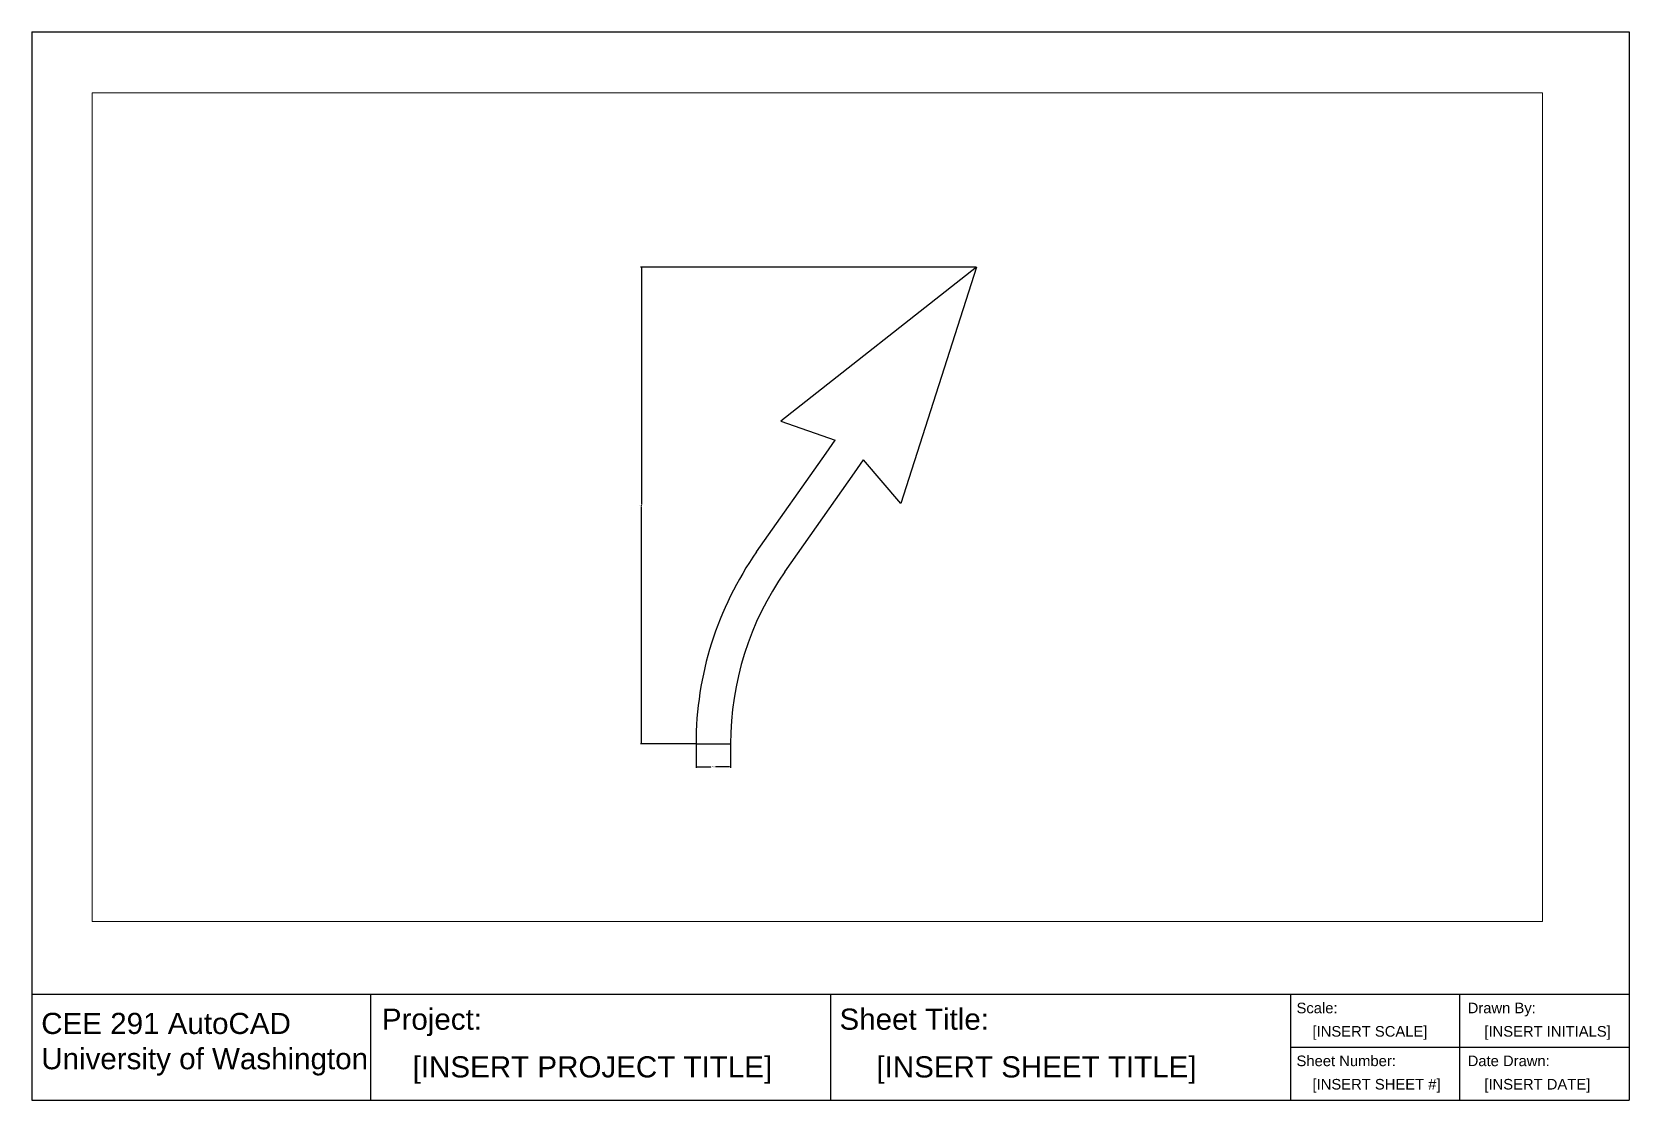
# Paper-space layout 'TitleBlock' of a CAD drawing. Header units: inches. Extents: x 0.3 to 15.4, y 0.2 to 10.3.
# The model-space entities are those that its viewports show. They can reach past a viewport. Long polylines and large blocks are cut down to what shows.
import ezdxf

# ---------------------------------------------------------------- set-up
doc = ezdxf.new("R2010")
doc.units = ezdxf.units.IN
doc.header["$MEASUREMENT"] = 0
doc.styles.get("Standard").update_dxf_attribs({"font": 'Arial.ttf'})
doc.styles.add('Title Block Text', font='Arial.ttf')
doc.dimstyles.get("Standard").update_dxf_attribs({"dimtxt": 0.18, "dimasz": 0.18, "dimexe": 0.18, "dimexo": 0.0625, "dimgap": 0.09, "dimtad": 0, "dimtih": 1, "dimtoh": 1, "dimdec": 4, "dimzin": 0, "dimdsep": 46, "dimtxsty": 'Standard', "dimcen": 0.09, "dimadec": 0, "dimazin": 0, "dimtfac": 1, "dimtdec": 4, "dimtofl": 0, "dimtmove": 0, "dimatfit": 3, "dimfxl": 1, "dimtolj": 1, "dimtzin": 0, "dimarcsym": 0})

# ---------------------------------------------------------------- blocks, each defined once
blk = doc.blocks.new('titleblock')
for p, q in [((0.252, 10.346), (15.352, 10.346)), ((0.252, 10.346), (0.252, 0.246)), ((15.352, 10.346), (15.352, 0.246)), ((0.252, 1.246), (15.352, 1.246)), ((3.452, 1.246), (3.452, 0.246)), ((7.802, 1.246), (7.802, 0.246)), ((12.152, 1.246), (12.152, 0.246)), ((13.752, 0.246), (13.752, 1.246)), ((12.152, 0.746), (15.352, 0.746)), ((0.252, 0.246), (15.352, 0.246))]:
    blk.add_line(p, q)
at = {"attachment_point": 1, "style": 'Title Block Text'}
for s, width, insert, char_height in [('CEE 291 AutoCAD\\PUniversity of Washington', 3.18504, (0.34, 1.071), 0.2), ('Project:', 2.02658, (3.56, 1.111), 0.2), ('Sheet Title:', 2.02658, (7.887, 1.111), 0.2), ('Scale:', 2.02658, (12.208, 1.167), 0.1), ('Drawn By:', 2.02658, (13.826, 1.167), 0.1), ('Sheet Number:', 2.02658, (12.208, 0.667), 0.1), ('Date Drawn:', 2.02658, (13.826, 0.667), 0.1)]:
    blk.add_mtext_dynamic_manual_height_columns(s, width=width, gutter_width=1, heights=[0], dxfattribs=dict(at, insert=insert, char_height=char_height))
blk = doc.blocks.new('*D2')
at = {"color": 0, "lineweight": -2, "transparency": 16777216}
for p, q in [((69.83, 96.82), (6.53, 96.82)), ((6.71, 96.64), (6.71, 52.02)), ((6.71, 7.04), (6.71, 51.66)), ((16.93, 6.86), (6.53, 6.86))]:
    blk.add_line(p, q, dxfattribs=at)
at = {"color": 0, "transparency": 16777216}
for points in [[(6.68, 96.64), (6.74, 96.64), (6.71, 96.82)], [(6.68, 7.04), (6.74, 7.04), (6.71, 6.86)]]:
    blk.add_solid(points, dxfattribs=at)
at = {"layer": 'Defpoints', "color": 0, "transparency": 16777216}
for p in [(69.9, 96.82), (6.71, 6.86), (16.99, 6.86)]:
    blk.add_point(p, dxfattribs=at)
at = {"color": 0, "transparency": 16777216, "insert": (6.71, 51.84), "char_height": 0.18, "attachment_point": 5}
blk.add_mtext('\\A1;89.9554', dxfattribs=at)
blk = doc.blocks.new('*D3')
at = {"color": 0, "lineweight": -2, "transparency": 16777216}
for p, q in [((16.99, 6.8), (16.99, 2.35)), ((23.51, 6.8), (23.51, 2.35)), ((17.17, 2.53), (19.8, 2.53)), ((23.33, 2.53), (20.69, 2.53))]:
    blk.add_line(p, q, dxfattribs=at)
at = {"color": 0, "transparency": 16777216}
for points in [[(17.17, 2.56), (17.17, 2.5), (16.99, 2.53)], [(23.33, 2.56), (23.33, 2.5), (23.51, 2.53)]]:
    blk.add_solid(points, dxfattribs=at)
at = {"layer": 'Defpoints', "color": 0, "transparency": 16777216}
for p in [(16.99, 6.86), (23.51, 6.86), (23.51, 2.53)]:
    blk.add_point(p, dxfattribs=at)
at = {"color": 0, "transparency": 16777216, "insert": (20.25, 2.53), "char_height": 0.18, "attachment_point": 5}
blk.add_mtext('\\A1;6.5191', dxfattribs=at)

msp = doc.modelspace()

# ---------------------------------------------------------------- linework, layer by layer
at = {"color": 6}
for p, q in [((69.8968, 96.82008), (33.00646, 67.76377)), ((69.8968, 96.82008), (55.6153, 52.20629)), ((33.00646, 67.76377), (43.23234, 64.17507)), ((41.50689, 61.72094), (43.23234, 64.17507)), ((28.41116, 43.09473), (41.50689, 61.72094)), ((46.84698, 57.98176), (48.58516, 60.45399)), ((55.6153, 52.20629), (48.58516, 60.45399)), ((33.75125, 39.35556), (46.84698, 57.98176)), ((16.98786, 6.86465), (23.50691, 6.86465))]:
    msp.add_line(p, q, dxfattribs=at)
for radius in [63.16522, 56.64617]:
    msp.add_arc((80.15308, 6.86465), radius, 145, 180, dxfattribs=at)

# ---------------------------------------------------------------- dimensions: what is measured, and where the dimension line sits
dim = msp.add_linear_dim(base=(6.71416, 6.86465), p1=(69.8968, 96.82008), p2=(16.98786, 6.86465), angle=90, dimstyle='Standard')
dim.commit()
dim.dimension.update_dxf_attribs({"geometry": '*D2', "text_midpoint": (6.71416, 51.84236)})
dim = msp.add_linear_dim(base=(23.506911, 2.53423), p1=(16.987859, 6.86465), p2=(23.506911, 6.86465), dimstyle='Standard')
dim.commit()
dim.dimension.update_dxf_attribs({"geometry": '*D3', "text_midpoint": (20.247385, 2.53423)})

psp = doc.layouts.new('TitleBlock')

# ---------------------------------------------------------------- block references
psp.add_blockref('titleblock', (0, 0))

# ---------------------------------------------------------------- texts
at = {"attachment_point": 1, "style": 'Title Block Text'}
for s, width, insert, char_height in [('[INSERT SCALE]', 1.13094, (12.359, 0.946), 0.1), ('[INSERT INITIALS]', 2.02658, (13.984, 0.946), 0.1), ('[INSERT PROJECT TITLE]', 3.91907, (3.851, 0.66), 0.2), ('[INSERT SHEET TITLE]', 3.91907, (8.236, 0.66), 0.2), ('[INSERT SHEET #]', 2.02658, (12.359, 0.446), 0.1), ('[INSERT DATE]', 1.059, (13.984, 0.446), 0.1)]:
    psp.add_mtext_dynamic_manual_height_columns(s, width=width, gutter_width=1, heights=[0], dxfattribs=dict(at, insert=insert, char_height=char_height))

# ---------------------------------------------------------------- viewports
at = {"layer": '0'}
psp.add_viewport(center=(7.677, 5.853), size=(13.711, 7.83422), view_center_point=(39.8565, 51.5342), view_height=156.2592461, dxfattribs=at)

doc.saveas('drawing.dxf')
